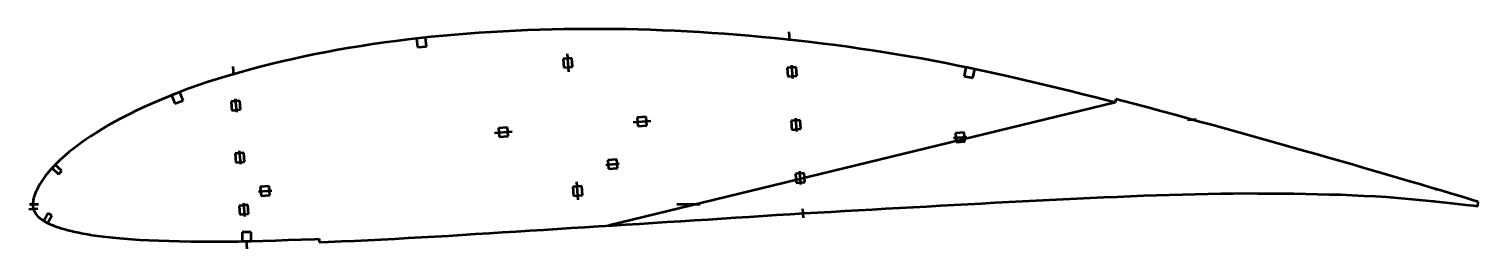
# Model space of a CAD drawing. Header units: metres. Extents: x -244 to 406, y -20 to 78.
import ezdxf

# ---------------------------------------------------------------- set-up
doc = ezdxf.new("R2010")
doc.units = ezdxf.units.M
for name, color, linetype, lineweight in [('FoilLayer', 1, 'Continuous', 50), ('StringerLayer', 1, 'Continuous', 50), ('SubLayer', 1, 'Continuous', 50)]:
    doc.layers.add(name, color=color, linetype=linetype, lineweight=lineweight)

msp = doc.modelspace()

# ---------------------------------------------------------------- linework, layer by layer
at = {"layer": 'FoilLayer'}
for p, q in [((-14.77, 78.04), (-20.26, 77.85)), ((-9.28, 78.19), (-14.77, 78.04)), ((-3.77, 78.3), (-9.28, 78.19)), ((1.74, 78.38), (-3.77, 78.3)), ((7.25, 78.41), (1.74, 78.38)), ((12.76, 78.41), (7.25, 78.41)), ((18.27, 78.36), (12.76, 78.41)), ((23.78, 78.28), (18.27, 78.36)), ((29.3, 78.16), (23.78, 78.28)), ((34.83, 77.99), (29.3, 78.16)), ((-89.79, 71.58), (-94.99, 70.77)), ((-84.56, 72.34), (-89.79, 71.58)), ((-79.32, 73.05), (-84.56, 72.34)), ((-74.06, 73.71), (-79.32, 73.05)), ((-68.79, 74.33), (-74.06, 73.71)), ((-63.51, 74.9), (-68.79, 74.33)), ((-58.21, 75.41), (-63.51, 74.9)), ((-52.88, 75.88), (-58.21, 75.41)), ((-47.51, 76.31), (-52.88, 75.88)), ((-42.1, 76.69), (-47.51, 76.31)), ((-36.66, 77.04), (-42.1, 76.69)), ((-31.2, 77.35), (-36.66, 77.04)), ((-25.74, 77.62), (-31.2, 77.35)), ((-20.26, 77.85), (-25.74, 77.62)), ((40.36, 77.79), (34.83, 77.99)), ((45.89, 77.55), (40.36, 77.79)), ((51.43, 77.27), (45.89, 77.55)), ((56.98, 76.96), (51.43, 77.27)), ((62.53, 76.6), (56.98, 76.96)), ((68.09, 76.21), (62.53, 76.6)), ((73.66, 75.78), (68.09, 76.21)), ((79.22, 75.32), (73.66, 75.78)), ((84.8, 74.82), (79.22, 75.32)), ((90.36, 74.29), (84.8, 74.82)), ((95.92, 73.73), (90.36, 74.29)), ((101.47, 73.13), (95.92, 73.73)), ((107, 72.5), (101.47, 73.13)), ((112.52, 71.83), (107, 72.5)), ((118.03, 71.12), (112.52, 71.83)), ((-120.57, 66.06), (-125.57, 64.98)), ((-115.53, 67.1), (-120.57, 66.06)), ((-110.45, 68.09), (-115.53, 67.1)), ((-105.33, 69.03), (-110.45, 68.09)), ((-100.18, 69.92), (-105.33, 69.03)), ((-94.99, 70.77), (-100.18, 69.92)), ((123.54, 70.38), (118.03, 71.12)), ((129.04, 69.6), (123.54, 70.38)), ((134.53, 68.78), (129.04, 69.6)), ((140.02, 67.93), (134.53, 68.78)), ((145.5, 67.04), (140.02, 67.93)), ((150.97, 66.11), (145.5, 67.04)), ((156.44, 65.14), (150.97, 66.11)), ((161.91, 64.13), (156.44, 65.14)), ((-149.89, 58.85), (-154.56, 57.51)), ((-145.13, 60.16), (-149.89, 58.85)), ((-140.3, 61.44), (-145.13, 60.16)), ((-135.43, 62.68), (-140.3, 61.44)), ((-130.53, 63.85), (-135.43, 62.68)), ((-125.57, 64.98), (-130.53, 63.85)), ((167.4, 63.08), (161.91, 64.13)), ((172.89, 61.99), (167.4, 63.08)), ((178.4, 60.87), (172.89, 61.99)), ((183.91, 59.71), (178.4, 60.87)), ((189.45, 58.5), (183.91, 59.71)), ((-167.98, 53.23), (-172.26, 51.71)), ((-163.61, 54.7), (-167.98, 53.23)), ((-159.13, 56.12), (-163.61, 54.7)), ((-154.56, 57.51), (-159.13, 56.12)), ((195.02, 57.26), (189.45, 58.5)), ((200.62, 55.97), (195.02, 57.26)), ((206.26, 54.65), (200.62, 55.97)), ((211.95, 53.3), (206.26, 54.65)), ((217.65, 51.93), (211.95, 53.3)), ((-184.53, 46.91), (-188.4, 45.25)), ((-180.55, 48.55), (-184.53, 46.91)), ((-176.45, 50.15), (-180.55, 48.55)), ((-172.26, 51.71), (-176.45, 50.15)), ((223.35, 50.55), (217.65, 51.93)), ((229.06, 49.14), (223.35, 50.55)), ((234.77, 47.7), (229.06, 49.14)), ((240.49, 46.25), (234.77, 47.7)), ((243.37, 45.5), (240.49, 46.25)), ((243.75, 46.95), (243.37, 45.5)), ((246.6, 46.22), (243.75, 46.95)), ((252.35, 44.71), (246.6, 46.22)), ((-199.21, 40.14), (-202.51, 38.45)), ((-195.75, 41.85), (-199.21, 40.14)), ((-192.14, 43.56), (-195.75, 41.85)), ((-188.4, 45.25), (-192.14, 43.56)), ((243.37, 45.5), (16.25, -9.65)), ((258.12, 43.19), (252.35, 44.71)), ((263.9, 41.65), (258.12, 43.19)), ((269.69, 40.09), (263.9, 41.65)), ((275.5, 38.51), (269.69, 40.09)), ((-211.33, 33.51), (-213.9, 31.92)), ((-208.57, 35.13), (-211.33, 33.51)), ((-205.64, 36.77), (-208.57, 35.13)), ((-202.51, 38.45), (-205.64, 36.77)), ((281.34, 36.91), (275.5, 38.51)), ((287.18, 35.3), (281.34, 36.91)), ((293.04, 33.68), (287.18, 35.3)), ((298.89, 32.06), (293.04, 33.68)), ((-222.53, 26.01), (-224.3, 24.66)), ((-220.61, 27.42), (-222.53, 26.01)), ((-218.54, 28.87), (-220.61, 27.42)), ((-216.3, 30.38), (-218.54, 28.87)), ((-213.9, 31.92), (-216.3, 30.38)), ((304.75, 30.42), (298.89, 32.06)), ((310.6, 28.78), (304.75, 30.42)), ((316.44, 27.15), (310.6, 28.78)), ((322.23, 25.52), (316.44, 27.15)), ((-230.1, 19.68), (-231.29, 18.54)), ((-228.82, 20.87), (-230.1, 19.68)), ((-227.44, 22.09), (-228.82, 20.87)), ((-225.93, 23.35), (-227.44, 22.09)), ((-224.3, 24.66), (-225.93, 23.35)), ((327.96, 23.91), (322.23, 25.52)), ((333.6, 22.32), (327.96, 23.91)), ((339.13, 20.77), (333.6, 22.32)), ((344.58, 19.21), (339.13, 20.77)), ((-235.97, 13.38), (-236.7, 12.44)), ((-235.18, 14.34), (-235.97, 13.38)), ((-234.32, 15.34), (-235.18, 14.34)), ((-233.39, 16.37), (-234.32, 15.34)), ((-232.38, 17.44), (-233.39, 16.37)), ((-231.29, 18.54), (-232.38, 17.44)), ((349.94, 17.68), (344.58, 19.21)), ((355.21, 16.13), (349.94, 17.68)), ((360.41, 14.61), (355.21, 16.13)), ((365.54, 13.15), (360.41, 14.61)), ((370.64, 11.66), (365.54, 13.15)), ((-240.4, 6.6), (-240.75, 5.87)), ((-240.01, 7.34), (-240.4, 6.6)), ((-239.56, 8.14), (-240.01, 7.34)), ((-239.08, 8.96), (-239.56, 8.14)), ((-238.56, 9.79), (-239.08, 8.96)), ((-238, 10.65), (-238.56, 9.79)), ((-237.38, 11.53), (-238, 10.65)), ((-236.7, 12.44), (-237.38, 11.53)), ((375.69, 10.17), (370.64, 11.66)), ((380.59, 8.72), (375.69, 10.17)), ((385.28, 7.32), (380.59, 8.72)), ((389.71, 6.01), (385.28, 7.32)), ((-242.22, 0.56), (-242.25, -0.04)), ((-242.16, 1.16), (-242.22, 0.56)), ((-242.07, 1.78), (-242.16, 1.16)), ((-241.94, 2.43), (-242.07, 1.78)), ((-241.79, 3.08), (-241.94, 2.43)), ((-241.59, 3.73), (-241.79, 3.08)), ((-241.34, 4.4), (-241.59, 3.73)), ((-241.06, 5.12), (-241.34, 4.4)), ((-240.75, 5.87), (-241.06, 5.12)), ((177.33, -0.02), (183.46, 0.3)), ((183.46, 0.3), (189.59, 0.63)), ((189.59, 0.63), (195.71, 0.96)), ((195.71, 0.96), (201.82, 1.28)), ((201.82, 1.28), (207.91, 1.59)), ((207.91, 1.59), (214.01, 1.89)), ((214.01, 1.89), (220.11, 2.19)), ((220.11, 2.19), (226.2, 2.48)), ((226.2, 2.48), (232.26, 2.77)), ((232.26, 2.77), (238.29, 3.05)), ((238.29, 3.05), (244.27, 3.31)), ((244.27, 3.31), (250.22, 3.55)), ((250.22, 3.55), (256.15, 3.78)), ((256.15, 3.78), (262.02, 4)), ((262.02, 4), (267.83, 4.19)), ((267.83, 4.19), (273.62, 4.34)), ((273.62, 4.34), (279.39, 4.46)), ((279.39, 4.46), (285.14, 4.57)), ((285.14, 4.57), (290.84, 4.68)), ((290.84, 4.68), (296.43, 4.78)), ((296.43, 4.78), (301.91, 4.82)), ((301.91, 4.82), (307.38, 4.8)), ((307.38, 4.8), (312.86, 4.77)), ((312.86, 4.77), (318.27, 4.75)), ((318.27, 4.75), (323.61, 4.69)), ((323.61, 4.69), (328.93, 4.57)), ((328.93, 4.57), (334.24, 4.45)), ((334.24, 4.45), (339.49, 4.36)), ((339.49, 4.36), (344.67, 4.23)), ((344.67, 4.23), (349.82, 4.01)), ((349.82, 4.01), (355.02, 3.74)), ((355.02, 3.74), (360.18, 3.48)), ((360.18, 3.48), (365.21, 3.2)), ((365.21, 3.2), (370.14, 2.82)), ((370.14, 2.82), (375.05, 2.39)), ((375.05, 2.39), (379.87, 1.94)), ((379.87, 1.94), (384.52, 1.49)), ((384.52, 1.49), (388.96, 1.03)), ((388.96, 1.03), (393.16, 0.57)), ((393.83, 4.79), (389.71, 6.01)), ((393.16, 0.57), (397.09, 0.13)), ((397.6, 3.65), (393.83, 4.79)), ((397.09, 0.13), (400.75, -0.29)), ((401.06, 2.58), (397.6, 3.65)), ((404.26, 1.61), (401.06, 2.58)), ((406.25, 0.98), (404.26, 1.61)), ((406.2, -0.97), (406.25, 0.98)), ((-242.25, -0.04), (-242.25, -0.58)), ((-242.25, -0.58), (-242.21, -1.12)), ((-242.21, -1.12), (-242.12, -1.65)), ((-242.12, -1.65), (-241.99, -2.2)), ((-241.99, -2.2), (-241.81, -2.74)), ((-241.81, -2.74), (-241.58, -3.28)), ((-241.58, -3.28), (-241.3, -3.82)), ((-241.3, -3.82), (-240.97, -4.34)), ((-240.97, -4.34), (-240.58, -4.85)), ((-240.58, -4.85), (-240.14, -5.36)), ((-240.14, -5.36), (-239.64, -5.86)), ((-239.64, -5.86), (-239.09, -6.35)), ((-239.09, -6.35), (-238.49, -6.82)), ((60.78, -6.84), (66.93, -6.45)), ((66.93, -6.45), (73.08, -6.05)), ((73.08, -6.05), (79.22, -5.66)), ((79.22, -5.66), (85.36, -5.27)), ((85.36, -5.27), (91.49, -4.89)), ((91.49, -4.89), (97.62, -4.51)), ((97.62, -4.51), (103.75, -4.14)), ((103.75, -4.14), (109.87, -3.77)), ((109.87, -3.77), (115.99, -3.41)), ((115.99, -3.41), (122.1, -3.06)), ((122.1, -3.06), (128.21, -2.71)), ((128.21, -2.71), (134.34, -2.38)), ((134.34, -2.38), (140.48, -2.04)), ((140.48, -2.04), (146.62, -1.71)), ((146.62, -1.71), (152.77, -1.37)), ((152.77, -1.37), (158.91, -1.02)), ((158.91, -1.02), (165.05, -0.68)), ((165.05, -0.68), (171.19, -0.35)), ((171.19, -0.35), (177.33, -0.02)), ((400.75, -0.29), (404.12, -0.7)), ((404.12, -0.7), (406.2, -0.97)), ((-238.49, -6.82), (-237.84, -7.28)), ((-237.84, -7.28), (-237.14, -7.72)), ((-237.14, -7.72), (-236.38, -8.15)), ((-236.38, -8.15), (-235.56, -8.57)), ((-235.56, -8.57), (-234.68, -8.97)), ((-234.68, -8.97), (-233.73, -9.37)), ((-233.73, -9.37), (-232.71, -9.76)), ((-232.71, -9.76), (-231.63, -10.15)), ((-231.63, -10.15), (-230.48, -10.53)), ((-230.48, -10.53), (-229.25, -10.92)), ((-229.25, -10.92), (-227.94, -11.3)), ((-227.94, -11.3), (-226.55, -11.68)), ((-226.55, -11.68), (-225.05, -12.05)), ((-225.05, -12.05), (-223.44, -12.41)), ((-223.44, -12.41), (-221.7, -12.77)), ((-221.7, -12.77), (-219.82, -13.13)), ((-37.55, -13.02), (-31.44, -12.65)), ((-31.44, -12.65), (-25.32, -12.27)), ((-25.32, -12.27), (-19.19, -11.88)), ((-19.19, -11.88), (-13.05, -11.49)), ((-13.05, -11.49), (-6.9, -11.1)), ((-6.9, -11.1), (-0.74, -10.71)), ((-0.74, -10.71), (5.41, -10.33)), ((5.41, -10.33), (11.57, -9.94)), ((11.57, -9.94), (17.71, -9.56)), ((17.71, -9.56), (23.86, -9.17)), ((23.86, -9.17), (30.01, -8.78)), ((30.01, -8.78), (36.17, -8.39)), ((36.17, -8.39), (42.32, -8)), ((42.32, -8), (48.47, -7.61)), ((48.47, -7.61), (54.63, -7.23)), ((54.63, -7.23), (60.78, -6.84)), ((-219.82, -13.13), (-217.8, -13.5)), ((-217.8, -13.5), (-215.61, -13.86)), ((-215.61, -13.86), (-213.25, -14.21)), ((-213.25, -14.21), (-210.69, -14.54)), ((-210.69, -14.54), (-207.91, -14.86)), ((-207.91, -14.86), (-204.89, -15.16)), ((-204.89, -15.16), (-201.6, -15.44)), ((-201.6, -15.44), (-198.05, -15.7)), ((-198.05, -15.7), (-194.24, -15.95)), ((-194.24, -15.95), (-190.17, -16.17)), ((-190.17, -16.17), (-185.84, -16.35)), ((-185.84, -16.35), (-181.25, -16.49)), ((-181.25, -16.49), (-176.44, -16.61)), ((-176.44, -16.61), (-171.43, -16.7)), ((-171.43, -16.7), (-166.29, -16.76)), ((-166.29, -16.76), (-161.04, -16.79)), ((-161.04, -16.79), (-155.71, -16.77)), ((-155.71, -16.77), (-150.29, -16.7)), ((-150.29, -16.7), (-144.75, -16.59)), ((-144.75, -16.59), (-139.1, -16.45)), ((-139.1, -16.45), (-133.38, -16.28)), ((-133.38, -16.28), (-127.59, -16.09)), ((-127.59, -16.09), (-121.72, -15.88)), ((-121.72, -15.88), (-115.8, -15.65)), ((-115.8, -15.65), (-113.81, -15.57)), ((-113.81, -15.57), (-113.75, -17.07)), ((-113.75, -17.07), (-109.78, -16.91)), ((-109.78, -16.91), (-103.83, -16.67)), ((-103.83, -16.67), (-97.87, -16.41)), ((-97.87, -16.41), (-91.91, -16.12)), ((-91.91, -16.12), (-85.91, -15.82)), ((-85.91, -15.82), (-79.89, -15.51)), ((-79.89, -15.51), (-73.86, -15.19)), ((-73.86, -15.19), (-67.84, -14.86)), ((-67.84, -14.86), (-61.82, -14.52)), ((-61.82, -14.52), (-55.79, -14.16)), ((-55.79, -14.16), (-49.73, -13.78)), ((-49.73, -13.78), (-43.65, -13.4)), ((-43.65, -13.4), (-37.55, -13.02))]:
    msp.add_line(p, q, dxfattribs=at)
at = {"layer": 'StringerLayer'}
for p, q in [((-66.1, 74.62), (-70.08, 74.19)), ((-70.08, 74.19), (-69.65, 70.22)), ((-65.67, 70.64), (-66.1, 74.62)), ((-69.65, 70.22), (-65.67, 70.64)), ((176.48, 61.27), (175.66, 57.36)), ((180.4, 60.45), (176.48, 61.27)), ((179.57, 56.53), (180.4, 60.45)), ((175.66, 57.36), (179.57, 56.53)), ((-176.34, 50.2), (-180.07, 48.74)), ((-180.07, 48.74), (-178.61, 45.01)), ((-178.61, 45.01), (-174.88, 46.47)), ((-174.88, 46.47), (-176.34, 50.2)), ((-232.22, 17.6), (-233.6, 16.15)), ((-233.6, 16.15), (-230.69, 13.4)), ((-229.32, 14.85), (-232.22, 17.6)), ((-230.69, 13.4), (-229.32, 14.85)), ((-235.42, -4.1), (-237.39, -7.58)), ((-235.64, -8.57), (-233.68, -5.08)), ((-233.68, -5.08), (-235.42, -4.1)), ((-237.39, -7.58), (-235.64, -8.57)), ((-144.36, -12.58), (-148.36, -12.66)), ((-148.36, -12.66), (-148.28, -16.66)), ((-144.28, -16.58), (-144.36, -12.58)), ((-148.28, -16.66), (-144.28, -16.58))]:
    msp.add_line(p, q, dxfattribs=at)
at = {"layer": 'SubLayer'}
for p, q in [((97.03, 77.1), (97.33, 73.11)), ((-0.37, 65.43), (-4.36, 65.13)), ((-4.36, 65.13), (-4.05, 61.14)), ((-2.51, 67.27), (-1.9, 59.3)), ((-0.06, 61.45), (-0.37, 65.43)), ((-152.53, 61.69), (-152.22, 57.7)), ((-4.05, 61.14), (-0.06, 61.45)), ((100.24, 61.4), (96.25, 61.09)), ((96.25, 61.09), (96.56, 57.1)), ((98.17, 62.24), (98.63, 56.26)), ((100.55, 57.41), (100.24, 61.4)), ((96.56, 57.1), (100.55, 57.41)), ((-149.34, 46.28), (-153.32, 45.97)), ((-153.32, 45.97), (-153.02, 41.98)), ((-151.41, 47.12), (-150.95, 41.14)), ((-149.03, 42.29), (-149.34, 46.28)), ((-153.02, 41.98), (-149.03, 42.29)), ((32.94, 39.13), (28.95, 38.83)), ((33.24, 35.15), (32.94, 39.13)), ((-29.26, 34.35), (-33.24, 34.04)), ((-33.24, 34.04), (-32.94, 30.05)), ((-28.95, 30.36), (-29.26, 34.35)), ((27.11, 36.68), (35.08, 37.29)), ((28.95, 38.83), (29.26, 34.84)), ((29.26, 34.84), (33.24, 35.15)), ((102.07, 37.62), (98.08, 37.31)), ((98.08, 37.31), (98.39, 33.32)), ((98.39, 33.32), (102.38, 33.63)), ((100, 38.46), (100.46, 32.48)), ((102.38, 33.63), (102.07, 37.62)), ((275.84, 37.72), (279.83, 38.02)), ((-35.08, 31.9), (-27.11, 32.51)), ((-32.94, 30.05), (-28.95, 30.36)), ((170.87, 29.64), (176.86, 30.1)), ((175.71, 32.02), (171.72, 31.71)), ((171.72, 31.71), (172.02, 27.72)), ((172.02, 27.72), (176.01, 28.03)), ((176.01, 28.03), (175.71, 32.02)), ((-147.54, 22.93), (-151.53, 22.63)), ((-151.53, 22.63), (-151.22, 18.64)), ((-149.61, 23.78), (-149.15, 17.8)), ((-147.23, 18.95), (-147.54, 22.93)), ((19.75, 20.02), (15.77, 19.71)), ((15.77, 19.71), (16.07, 15.72)), ((20.06, 16.03), (19.75, 20.02)), ((329.6, 22.93), (329.9, 23.88)), ((-151.22, 18.64), (-147.23, 18.95)), ((14.92, 17.64), (20.9, 18.1)), ((16.07, 15.72), (20.06, 16.03)), ((103.9, 13.83), (99.91, 13.53)), ((99.91, 13.53), (100.22, 9.54)), ((101.83, 14.68), (102.29, 8.7)), ((104.21, 9.85), (103.9, 13.83)), ((-136.2, 8.02), (-140.19, 7.71)), ((-140.19, 7.71), (-139.88, 3.72)), ((-135.89, 4.03), (-136.2, 8.02)), ((4.05, 8.05), (0.06, 7.74)), ((0.06, 7.74), (0.37, 3.76)), ((2.51, 1.91), (1.9, 9.89)), ((4.36, 4.06), (4.05, 8.05)), ((100.22, 9.54), (104.21, 9.85)), ((368.06, 11.89), (368.36, 12.84)), ((387.24, 6.22), (387.57, 7.16)), ((-243.75, 0), (-239.75, 0)), ((-147.81, 0.43), (-147.35, -5.55)), ((-141.03, 5.64), (-135.05, 6.1)), ((-139.88, 3.72), (-135.89, 4.03)), ((0.37, 3.76), (4.36, 4.06)), ((46.75, 0), (57.25, 0)), ((326.36, 4.13), (326.41, 5.13)), ((366.33, 2.61), (366.41, 3.61)), ((386.26, 0.81), (386.33, 1.81)), ((-244, -2.28), (-240.01, -1.98)), ((-145.74, -0.41), (-149.73, -0.72)), ((-149.73, -0.72), (-149.43, -4.71)), ((-149.43, -4.71), (-145.44, -4.4)), ((-145.44, -4.4), (-145.74, -0.41)), ((103.12, -2.17), (103.43, -6.16)), ((-146.54, -16.13), (-146.23, -20.12))]:
    msp.add_line(p, q, dxfattribs=at)

doc.saveas('drawing.dxf')
